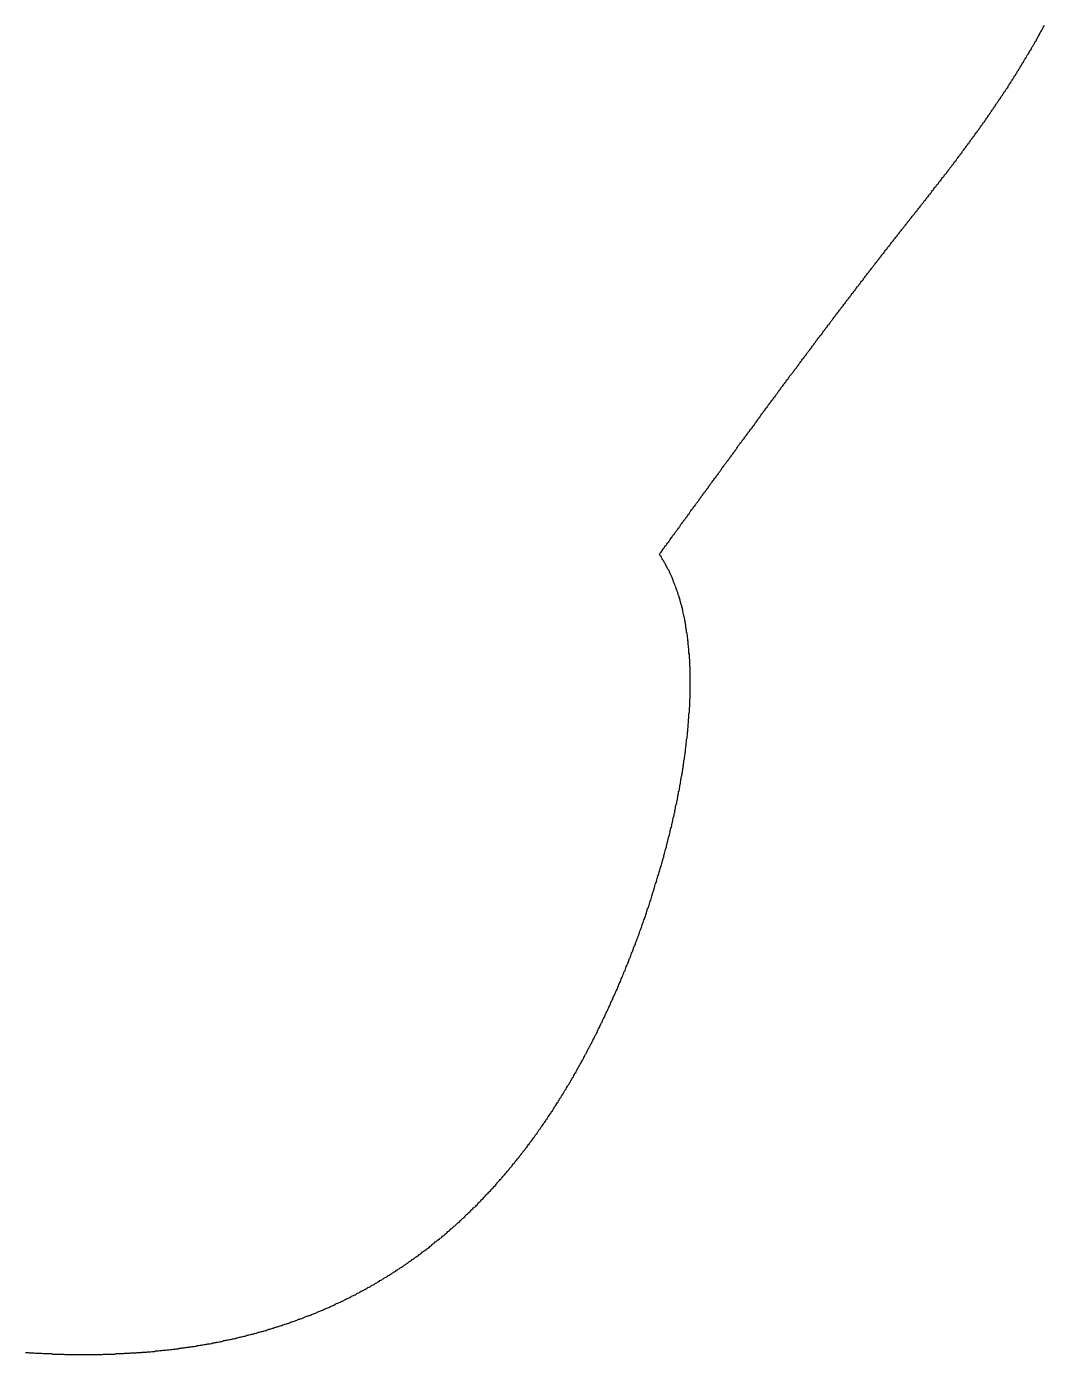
# Model space of a CAD drawing. Header units: millimetres. Extents: x 111 to 2999, y 81 to 1941.
# Drawn here: x 1023.58 to 1050.18, y 1752.01 to 1786.73 of the extents above; entities that cross this region are included whole.
import ezdxf

# ---------------------------------------------------------------- set-up
doc = ezdxf.new("R2010")
doc.units = ezdxf.units.MM
doc.layers.add('DRAW', color=7, linetype='Continuous')

msp = doc.modelspace()

# ---------------------------------------------------------------- linework, layer by layer
at = {"layer": 'DRAW'}
msp.add_polyline3d([(1023.55, 1752.063, 0), (1023.58, 1752.063, 0), (1023.61, 1752.063, 0), (1023.64, 1752.063, 0), (1023.66, 1752.053, 0), (1023.69, 1752.053, 0), (1023.72, 1752.053, 0), (1023.75, 1752.053, 0), (1023.78, 1752.053, 0), (1023.81, 1752.043, 0), (1023.84, 1752.043, 0), (1023.87, 1752.043, 0), (1023.9, 1752.043, 0), (1023.92, 1752.043, 0), (1023.95, 1752.043, 0), (1023.98, 1752.043, 0), (1024.01, 1752.033, 0), (1024.04, 1752.033, 0), (1024.07, 1752.033, 0), (1024.1, 1752.033, 0), (1024.13, 1752.033, 0), (1024.15, 1752.033, 0), (1024.18, 1752.033, 0), (1024.21, 1752.033, 0), (1024.24, 1752.033, 0), (1024.27, 1752.023, 0), (1024.3, 1752.023, 0), (1024.33, 1752.023, 0), (1024.35, 1752.023, 0), (1024.38, 1752.023, 0), (1024.41, 1752.023, 0), (1024.44, 1752.023, 0), (1024.47, 1752.023, 0), (1024.5, 1752.023, 0), (1024.52, 1752.023, 0), (1024.55, 1752.023, 0), (1024.58, 1752.013, 0), (1024.61, 1752.013, 0), (1024.64, 1752.013, 0), (1024.67, 1752.013, 0), (1024.69, 1752.013, 0), (1024.72, 1752.013, 0), (1024.75, 1752.013, 0), (1024.78, 1752.013, 0), (1024.81, 1752.013, 0), (1024.84, 1752.013, 0), (1024.86, 1752.013, 0), (1024.89, 1752.013, 0), (1024.92, 1752.013, 0), (1024.95, 1752.013, 0), (1024.98, 1752.013, 0), (1025, 1752.013, 0), (1025.03, 1752.013, 0), (1025.06, 1752.013, 0), (1025.09, 1752.013, 0), (1025.12, 1752.013, 0), (1025.14, 1752.013, 0), (1025.17, 1752.013, 0), (1025.2, 1752.013, 0), (1025.23, 1752.013, 0), (1025.26, 1752.013, 0), (1025.28, 1752.013, 0), (1025.31, 1752.013, 0), (1025.34, 1752.013, 0), (1025.37, 1752.013, 0), (1025.4, 1752.013, 0), (1025.42, 1752.013, 0), (1025.45, 1752.013, 0), (1025.48, 1752.013, 0), (1025.51, 1752.013, 0), (1025.53, 1752.013, 0), (1025.56, 1752.013, 0), (1025.59, 1752.023, 0), (1025.62, 1752.023, 0), (1025.65, 1752.023, 0), (1025.67, 1752.023, 0), (1025.7, 1752.023, 0), (1025.73, 1752.023, 0), (1025.76, 1752.023, 0), (1025.78, 1752.023, 0), (1025.81, 1752.023, 0), (1025.84, 1752.023, 0), (1025.87, 1752.023, 0), (1025.89, 1752.023, 0), (1025.92, 1752.033, 0), (1025.95, 1752.033, 0), (1025.98, 1752.033, 0), (1026, 1752.033, 0), (1026.03, 1752.033, 0), (1026.06, 1752.033, 0), (1026.09, 1752.033, 0), (1026.11, 1752.033, 0), (1026.14, 1752.043, 0), (1026.17, 1752.043, 0), (1026.2, 1752.043, 0), (1026.22, 1752.043, 0), (1026.25, 1752.043, 0), (1026.28, 1752.043, 0), (1026.3, 1752.053, 0), (1026.33, 1752.053, 0), (1026.36, 1752.053, 0), (1026.39, 1752.053, 0), (1026.41, 1752.053, 0), (1026.44, 1752.053, 0), (1026.47, 1752.063, 0), (1026.49, 1752.063, 0), (1026.52, 1752.063, 0), (1026.55, 1752.063, 0), (1026.58, 1752.063, 0), (1026.6, 1752.073, 0), (1026.63, 1752.073, 0), (1026.66, 1752.073, 0), (1026.68, 1752.073, 0), (1026.71, 1752.073, 0), (1026.74, 1752.083, 0), (1026.77, 1752.083, 0), (1026.79, 1752.083, 0), (1026.82, 1752.083, 0), (1026.85, 1752.093, 0), (1026.87, 1752.093, 0), (1026.9, 1752.093, 0), (1026.93, 1752.093, 0), (1026.95, 1752.103, 0), (1026.98, 1752.103, 0), (1027.01, 1752.103, 0), (1027.03, 1752.103, 0), (1027.06, 1752.113, 0), (1027.09, 1752.113, 0), (1027.11, 1752.113, 0), (1027.14, 1752.123, 0), (1027.17, 1752.123, 0), (1027.19, 1752.123, 0), (1027.22, 1752.123, 0), (1027.25, 1752.133, 0), (1027.27, 1752.133, 0), (1027.3, 1752.133, 0), (1027.33, 1752.143, 0), (1027.35, 1752.143, 0), (1027.38, 1752.143, 0), (1027.41, 1752.153, 0), (1027.43, 1752.153, 0), (1027.46, 1752.153, 0), (1027.49, 1752.163, 0), (1027.51, 1752.163, 0), (1027.54, 1752.163, 0), (1027.57, 1752.173, 0), (1027.59, 1752.173, 0), (1027.62, 1752.173, 0), (1027.64, 1752.183, 0), (1027.67, 1752.183, 0), (1027.7, 1752.183, 0), (1027.72, 1752.193, 0), (1027.75, 1752.193, 0), (1027.78, 1752.203, 0), (1027.8, 1752.203, 0), (1027.83, 1752.203, 0), (1027.85, 1752.213, 0), (1027.88, 1752.213, 0), (1027.91, 1752.223, 0), (1027.93, 1752.223, 0), (1027.96, 1752.223, 0), (1027.99, 1752.233, 0), (1028.01, 1752.233, 0), (1028.04, 1752.243, 0), (1028.06, 1752.243, 0), (1028.09, 1752.243, 0), (1028.12, 1752.253, 0), (1028.14, 1752.253, 0), (1028.17, 1752.263, 0), (1028.19, 1752.263, 0), (1028.22, 1752.273, 0), (1028.25, 1752.273, 0), (1028.27, 1752.283, 0), (1028.3, 1752.283, 0), (1028.32, 1752.293, 0), (1028.35, 1752.293, 0), (1028.37, 1752.293, 0), (1028.4, 1752.303, 0), (1028.43, 1752.303, 0), (1028.45, 1752.313, 0), (1028.48, 1752.313, 0), (1028.5, 1752.323, 0), (1028.53, 1752.323, 0), (1028.55, 1752.333, 0), (1028.58, 1752.333, 0), (1028.61, 1752.343, 0), (1028.63, 1752.343, 0), (1028.66, 1752.353, 0), (1028.68, 1752.353, 0), (1028.71, 1752.363, 0), (1028.73, 1752.373, 0), (1028.76, 1752.373, 0), (1028.79, 1752.383, 0), (1028.81, 1752.383, 0), (1028.84, 1752.393, 0), (1028.86, 1752.393, 0), (1028.89, 1752.403, 0), (1028.91, 1752.403, 0), (1028.94, 1752.413, 0), (1028.96, 1752.423, 0), (1028.99, 1752.423, 0), (1029.01, 1752.433, 0), (1029.04, 1752.433, 0), (1029.07, 1752.443, 0), (1029.09, 1752.443, 0), (1029.12, 1752.453, 0), (1029.14, 1752.463, 0), (1029.17, 1752.463, 0), (1029.19, 1752.473, 0), (1029.22, 1752.483, 0), (1029.24, 1752.483, 0), (1029.27, 1752.493, 0), (1029.29, 1752.493, 0), (1029.32, 1752.503, 0), (1029.34, 1752.513, 0), (1029.37, 1752.513, 0), (1029.39, 1752.523, 0), (1029.42, 1752.533, 0), (1029.44, 1752.533, 0), (1029.47, 1752.543, 0), (1029.49, 1752.553, 0), (1029.52, 1752.553, 0), (1029.54, 1752.563, 0), (1029.57, 1752.573, 0), (1029.59, 1752.573, 0), (1029.62, 1752.583, 0), (1029.64, 1752.593, 0), (1029.67, 1752.593, 0), (1029.69, 1752.603, 0), (1029.72, 1752.613, 0), (1029.74, 1752.613, 0), (1029.77, 1752.623, 0), (1029.79, 1752.633, 0), (1029.82, 1752.643, 0), (1029.84, 1752.643, 0), (1029.87, 1752.653, 0), (1029.89, 1752.663, 0), (1029.91, 1752.673, 0), (1029.94, 1752.673, 0), (1029.96, 1752.683, 0), (1029.99, 1752.693, 0), (1030.01, 1752.703, 0), (1030.04, 1752.703, 0), (1030.06, 1752.713, 0), (1030.09, 1752.723, 0), (1030.11, 1752.733, 0), (1030.14, 1752.733, 0), (1030.16, 1752.743, 0), (1030.18, 1752.753, 0), (1030.21, 1752.763, 0), (1030.23, 1752.773, 0), (1030.26, 1752.773, 0), (1030.28, 1752.783, 0), (1030.31, 1752.793, 0), (1030.33, 1752.803, 0), (1030.36, 1752.813, 0), (1030.38, 1752.813, 0), (1030.4, 1752.823, 0), (1030.43, 1752.833, 0), (1030.45, 1752.843, 0), (1030.48, 1752.853, 0), (1030.5, 1752.863, 0), (1030.52, 1752.863, 0), (1030.55, 1752.873, 0), (1030.57, 1752.883, 0), (1030.6, 1752.893, 0), (1030.62, 1752.903, 0), (1030.65, 1752.913, 0), (1030.67, 1752.923, 0), (1030.69, 1752.933, 0), (1030.72, 1752.933, 0), (1030.74, 1752.943, 0), (1030.77, 1752.953, 0), (1030.79, 1752.963, 0), (1030.81, 1752.973, 0), (1030.84, 1752.983, 0), (1030.86, 1752.993, 0), (1030.89, 1753.003, 0), (1030.91, 1753.013, 0), (1030.93, 1753.023, 0), (1030.96, 1753.033, 0), (1030.98, 1753.033, 0), (1031, 1753.043, 0), (1031.03, 1753.053, 0), (1031.05, 1753.063, 0), (1031.08, 1753.073, 0), (1031.1, 1753.083, 0), (1031.12, 1753.093, 0), (1031.15, 1753.103, 0), (1031.17, 1753.113, 0), (1031.19, 1753.123, 0), (1031.22, 1753.133, 0), (1031.24, 1753.143, 0), (1031.26, 1753.153, 0), (1031.29, 1753.163, 0), (1031.31, 1753.173, 0), (1031.33, 1753.183, 0), (1031.36, 1753.193, 0), (1031.38, 1753.203, 0), (1031.4, 1753.213, 0), (1031.43, 1753.223, 0), (1031.45, 1753.233, 0), (1031.48, 1753.243, 0), (1031.5, 1753.253, 0), (1031.52, 1753.263, 0), (1031.54, 1753.273, 0), (1031.57, 1753.283, 0), (1031.59, 1753.293, 0), (1031.61, 1753.303, 0), (1031.64, 1753.323, 0), (1031.66, 1753.333, 0), (1031.68, 1753.343, 0), (1031.71, 1753.353, 0), (1031.73, 1753.363, 0), (1031.75, 1753.373, 0), (1031.78, 1753.383, 0), (1031.8, 1753.393, 0), (1031.82, 1753.403, 0), (1031.85, 1753.413, 0), (1031.87, 1753.423, 0), (1031.89, 1753.443, 0), (1031.91, 1753.453, 0), (1031.94, 1753.463, 0), (1031.96, 1753.473, 0), (1031.98, 1753.483, 0), (1032.01, 1753.493, 0), (1032.03, 1753.503, 0), (1032.05, 1753.523, 0), (1032.07, 1753.533, 0), (1032.1, 1753.543, 0), (1032.12, 1753.553, 0), (1032.14, 1753.563, 0), (1032.17, 1753.573, 0), (1032.19, 1753.593, 0), (1032.21, 1753.603, 0), (1032.23, 1753.613, 0), (1032.26, 1753.623, 0), (1032.28, 1753.633, 0), (1032.3, 1753.653, 0), (1032.32, 1753.663, 0), (1032.35, 1753.673, 0), (1032.37, 1753.683, 0), (1032.39, 1753.693, 0), (1032.41, 1753.713, 0), (1032.44, 1753.723, 0), (1032.46, 1753.733, 0), (1032.48, 1753.743, 0), (1032.5, 1753.763, 0), (1032.53, 1753.773, 0), (1032.55, 1753.783, 0), (1032.57, 1753.793, 0), (1032.59, 1753.813, 0), (1032.62, 1753.823, 0), (1032.64, 1753.833, 0), (1032.66, 1753.843, 0), (1032.68, 1753.863, 0), (1032.7, 1753.873, 0), (1032.73, 1753.883, 0), (1032.75, 1753.903, 0), (1032.77, 1753.913, 0), (1032.79, 1753.923, 0), (1032.81, 1753.943, 0), (1032.84, 1753.953, 0), (1032.86, 1753.963, 0), (1032.88, 1753.983, 0), (1032.9, 1753.993, 0), (1032.92, 1754.003, 0), (1032.95, 1754.023, 0), (1032.97, 1754.033, 0), (1032.99, 1754.043, 0), (1033.01, 1754.063, 0), (1033.03, 1754.073, 0), (1033.06, 1754.083, 0), (1033.08, 1754.103, 0), (1033.1, 1754.113, 0), (1033.12, 1754.123, 0), (1033.14, 1754.143, 0), (1033.17, 1754.153, 0), (1033.19, 1754.173, 0), (1033.21, 1754.183, 0), (1033.23, 1754.193, 0), (1033.25, 1754.213, 0), (1033.27, 1754.223, 0), (1033.29, 1754.243, 0), (1033.32, 1754.253, 0), (1033.34, 1754.273, 0), (1033.36, 1754.283, 0), (1033.38, 1754.293, 0), (1033.4, 1754.313, 0), (1033.42, 1754.323, 0), (1033.45, 1754.343, 0), (1033.47, 1754.353, 0), (1033.49, 1754.373, 0), (1033.51, 1754.383, 0), (1033.53, 1754.403, 0), (1033.55, 1754.413, 0), (1033.57, 1754.433, 0), (1033.59, 1754.443, 0), (1033.62, 1754.463, 0), (1033.64, 1754.473, 0), (1033.66, 1754.493, 0), (1033.68, 1754.503, 0), (1033.7, 1754.523, 0), (1033.72, 1754.533, 0), (1033.74, 1754.553, 0), (1033.76, 1754.563, 0), (1033.79, 1754.583, 0), (1033.81, 1754.593, 0), (1033.83, 1754.613, 0), (1033.85, 1754.623, 0), (1033.87, 1754.643, 0), (1033.89, 1754.663, 0), (1033.91, 1754.673, 0), (1033.93, 1754.693, 0), (1033.95, 1754.703, 0), (1033.97, 1754.723, 0), (1033.99, 1754.733, 0), (1034.02, 1754.753, 0), (1034.04, 1754.773, 0), (1034.06, 1754.783, 0), (1034.08, 1754.803, 0), (1034.1, 1754.813, 0), (1034.12, 1754.833, 0), (1034.14, 1754.853, 0), (1034.16, 1754.863, 0), (1034.18, 1754.883, 0), (1034.2, 1754.903, 0), (1034.22, 1754.913, 0), (1034.24, 1754.933, 0), (1034.26, 1754.953, 0), (1034.28, 1754.963, 0), (1034.3, 1754.983, 0), (1034.32, 1755.003, 0), (1034.34, 1755.013, 0), (1034.37, 1755.033, 0), (1034.39, 1755.053, 0), (1034.41, 1755.063, 0), (1034.43, 1755.083, 0), (1034.45, 1755.103, 0), (1034.47, 1755.113, 0), (1034.49, 1755.133, 0), (1034.51, 1755.153, 0), (1034.53, 1755.163, 0), (1034.55, 1755.183, 0), (1034.57, 1755.203, 0), (1034.59, 1755.223, 0), (1034.61, 1755.233, 0), (1034.63, 1755.253, 0), (1034.65, 1755.273, 0), (1034.67, 1755.293, 0), (1034.69, 1755.303, 0), (1034.71, 1755.323, 0), (1034.73, 1755.343, 0), (1034.75, 1755.363, 0), (1034.77, 1755.373, 0), (1034.79, 1755.393, 0), (1034.81, 1755.413, 0), (1034.83, 1755.433, 0), (1034.85, 1755.453, 0), (1034.87, 1755.463, 0), (1034.89, 1755.483, 0), (1034.91, 1755.503, 0), (1034.93, 1755.523, 0), (1034.95, 1755.543, 0), (1034.97, 1755.563, 0), (1034.99, 1755.573, 0), (1035.01, 1755.593, 0), (1035.03, 1755.613, 0), (1035.04, 1755.633, 0), (1035.06, 1755.653, 0), (1035.08, 1755.673, 0), (1035.1, 1755.693, 0), (1035.12, 1755.703, 0), (1035.14, 1755.723, 0), (1035.16, 1755.743, 0), (1035.18, 1755.763, 0), (1035.2, 1755.783, 0), (1035.22, 1755.803, 0), (1035.24, 1755.823, 0), (1035.26, 1755.843, 0), (1035.28, 1755.863, 0), (1035.3, 1755.873, 0), (1035.32, 1755.893, 0), (1035.34, 1755.913, 0), (1035.36, 1755.933, 0), (1035.37, 1755.953, 0), (1035.39, 1755.973, 0), (1035.41, 1755.993, 0), (1035.43, 1756.013, 0), (1035.45, 1756.033, 0), (1035.47, 1756.053, 0), (1035.49, 1756.073, 0), (1035.51, 1756.093, 0), (1035.53, 1756.113, 0), (1035.55, 1756.133, 0), (1035.56, 1756.153, 0), (1035.58, 1756.173, 0), (1035.6, 1756.193, 0), (1035.62, 1756.213, 0), (1035.64, 1756.233, 0), (1035.66, 1756.253, 0), (1035.68, 1756.273, 0), (1035.7, 1756.293, 0), (1035.72, 1756.313, 0), (1035.73, 1756.333, 0), (1035.75, 1756.353, 0), (1035.77, 1756.373, 0), (1035.79, 1756.393, 0), (1035.81, 1756.413, 0), (1035.83, 1756.433, 0), (1035.85, 1756.453, 0), (1035.86, 1756.473, 0), (1035.88, 1756.503, 0), (1035.9, 1756.523, 0), (1035.92, 1756.543, 0), (1035.94, 1756.563, 0), (1035.96, 1756.583, 0), (1035.98, 1756.603, 0), (1035.99, 1756.623, 0), (1036.01, 1756.643, 0), (1036.03, 1756.663, 0), (1036.05, 1756.693, 0), (1036.07, 1756.713, 0), (1036.09, 1756.733, 0), (1036.1, 1756.753, 0), (1036.12, 1756.773, 0), (1036.14, 1756.793, 0), (1036.16, 1756.813, 0), (1036.18, 1756.843, 0), (1036.19, 1756.863, 0), (1036.21, 1756.883, 0), (1036.23, 1756.903, 0), (1036.25, 1756.923, 0), (1036.27, 1756.943, 0), (1036.28, 1756.973, 0), (1036.3, 1756.993, 0), (1036.32, 1757.013, 0), (1036.34, 1757.033, 0), (1036.36, 1757.063, 0), (1036.37, 1757.083, 0), (1036.39, 1757.103, 0), (1036.41, 1757.123, 0), (1036.43, 1757.143, 0), (1036.45, 1757.173, 0), (1036.46, 1757.193, 0), (1036.48, 1757.213, 0), (1036.5, 1757.233, 0), (1036.52, 1757.263, 0), (1036.53, 1757.283, 0), (1036.55, 1757.303, 0), (1036.57, 1757.333, 0), (1036.59, 1757.353, 0), (1036.6, 1757.373, 0), (1036.62, 1757.393, 0), (1036.64, 1757.423, 0), (1036.66, 1757.443, 0), (1036.67, 1757.463, 0), (1036.69, 1757.493, 0), (1036.71, 1757.513, 0), (1036.73, 1757.533, 0), (1036.74, 1757.563, 0), (1036.76, 1757.583, 0), (1036.78, 1757.603, 0), (1036.8, 1757.633, 0), (1036.81, 1757.653, 0), (1036.83, 1757.673, 0), (1036.85, 1757.703, 0), (1036.86, 1757.723, 0), (1036.88, 1757.753, 0), (1036.9, 1757.773, 0), (1036.92, 1757.793, 0), (1036.93, 1757.823, 0), (1036.95, 1757.843, 0), (1036.97, 1757.873, 0), (1036.98, 1757.893, 0), (1037, 1757.913, 0), (1037.02, 1757.943, 0), (1037.03, 1757.963, 0), (1037.05, 1757.993, 0), (1037.07, 1758.013, 0), (1037.09, 1758.043, 0), (1037.1, 1758.063, 0), (1037.12, 1758.083, 0), (1037.14, 1758.113, 0), (1037.15, 1758.133, 0), (1037.17, 1758.163, 0), (1037.19, 1758.183, 0), (1037.2, 1758.213, 0), (1037.22, 1758.233, 0), (1037.24, 1758.263, 0), (1037.25, 1758.283, 0), (1037.27, 1758.313, 0), (1037.29, 1758.333, 0), (1037.3, 1758.363, 0), (1037.32, 1758.383, 0), (1037.34, 1758.413, 0), (1037.35, 1758.433, 0), (1037.37, 1758.463, 0), (1037.38, 1758.483, 0), (1037.4, 1758.513, 0), (1037.42, 1758.543, 0), (1037.43, 1758.563, 0), (1037.45, 1758.593, 0), (1037.47, 1758.613, 0), (1037.48, 1758.643, 0), (1037.5, 1758.663, 0), (1037.51, 1758.693, 0), (1037.53, 1758.723, 0), (1037.55, 1758.743, 0), (1037.56, 1758.773, 0), (1037.58, 1758.793, 0), (1037.6, 1758.823, 0), (1037.61, 1758.853, 0), (1037.63, 1758.873, 0), (1037.64, 1758.903, 0), (1037.66, 1758.933, 0), (1037.68, 1758.953, 0), (1037.69, 1758.983, 0), (1037.71, 1759.013, 0), (1037.72, 1759.033, 0), (1037.74, 1759.063, 0), (1037.76, 1759.083, 0), (1037.77, 1759.113, 0), (1037.79, 1759.143, 0), (1037.8, 1759.173, 0), (1037.82, 1759.193, 0), (1037.83, 1759.223, 0), (1037.85, 1759.253, 0), (1037.87, 1759.273, 0), (1037.88, 1759.303, 0), (1037.9, 1759.333, 0), (1037.91, 1759.363, 0), (1037.93, 1759.383, 0), (1037.94, 1759.413, 0), (1037.96, 1759.443, 0), (1037.97, 1759.463, 0), (1037.99, 1759.493, 0), (1038, 1759.523, 0), (1038.02, 1759.553, 0), (1038.04, 1759.583, 0), (1038.05, 1759.603, 0), (1038.07, 1759.633, 0), (1038.08, 1759.663, 0), (1038.1, 1759.693, 0), (1038.11, 1759.713, 0), (1038.13, 1759.743, 0), (1038.14, 1759.773, 0), (1038.16, 1759.803, 0), (1038.17, 1759.833, 0), (1038.19, 1759.863, 0), (1038.2, 1759.883, 0), (1038.22, 1759.913, 0), (1038.23, 1759.943, 0), (1038.25, 1759.973, 0), (1038.26, 1760.003, 0), (1038.28, 1760.033, 0), (1038.29, 1760.063, 0), (1038.31, 1760.083, 0), (1038.32, 1760.113, 0), (1038.34, 1760.143, 0), (1038.35, 1760.173, 0), (1038.37, 1760.203, 0), (1038.38, 1760.233, 0), (1038.4, 1760.263, 0), (1038.41, 1760.293, 0), (1038.43, 1760.323, 0), (1038.44, 1760.353, 0), (1038.46, 1760.373, 0), (1038.47, 1760.403, 0), (1038.49, 1760.433, 0), (1038.5, 1760.463, 0), (1038.51, 1760.493, 0), (1038.53, 1760.523, 0), (1038.54, 1760.553, 0), (1038.56, 1760.583, 0), (1038.57, 1760.613, 0), (1038.59, 1760.643, 0), (1038.6, 1760.673, 0), (1038.62, 1760.703, 0), (1038.63, 1760.733, 0), (1038.64, 1760.763, 0), (1038.66, 1760.793, 0), (1038.67, 1760.823, 0), (1038.69, 1760.853, 0), (1038.7, 1760.883, 0), (1038.72, 1760.913, 0), (1038.73, 1760.943, 0), (1038.74, 1760.973, 0), (1038.76, 1761.003, 0), (1038.77, 1761.033, 0), (1038.79, 1761.063, 0), (1038.8, 1761.093, 0), (1038.81, 1761.123, 0), (1038.83, 1761.153, 0), (1038.84, 1761.183, 0), (1038.85, 1761.213, 0), (1038.87, 1761.243, 0), (1038.88, 1761.273, 0), (1038.9, 1761.303, 0), (1038.91, 1761.343, 0), (1038.92, 1761.373, 0), (1038.94, 1761.403, 0), (1038.95, 1761.433, 0), (1038.96, 1761.463, 0), (1038.98, 1761.493, 0), (1038.99, 1761.523, 0), (1039.01, 1761.553, 0), (1039.02, 1761.583, 0), (1039.03, 1761.613, 0), (1039.05, 1761.643, 0), (1039.06, 1761.683, 0), (1039.07, 1761.713, 0), (1039.09, 1761.743, 0), (1039.1, 1761.773, 0), (1039.11, 1761.803, 0), (1039.12, 1761.833, 0), (1039.14, 1761.863, 0), (1039.15, 1761.893, 0), (1039.16, 1761.933, 0), (1039.18, 1761.963, 0), (1039.19, 1761.993, 0), (1039.2, 1762.023, 0), (1039.22, 1762.053, 0), (1039.23, 1762.083, 0), (1039.24, 1762.123, 0), (1039.25, 1762.153, 0), (1039.27, 1762.183, 0), (1039.28, 1762.213, 0), (1039.29, 1762.243, 0), (1039.31, 1762.273, 0), (1039.32, 1762.313, 0), (1039.33, 1762.343, 0), (1039.34, 1762.373, 0), (1039.36, 1762.403, 0), (1039.37, 1762.433, 0), (1039.38, 1762.473, 0), (1039.39, 1762.503, 0), (1039.41, 1762.533, 0), (1039.42, 1762.563, 0), (1039.43, 1762.593, 0), (1039.44, 1762.633, 0), (1039.45, 1762.663, 0), (1039.47, 1762.693, 0), (1039.48, 1762.723, 0), (1039.49, 1762.753, 0), (1039.5, 1762.793, 0), (1039.52, 1762.823, 0), (1039.53, 1762.853, 0), (1039.54, 1762.883, 0), (1039.55, 1762.913, 0), (1039.56, 1762.953, 0), (1039.58, 1762.983, 0), (1039.59, 1763.013, 0), (1039.6, 1763.043, 0), (1039.61, 1763.083, 0), (1039.62, 1763.113, 0), (1039.63, 1763.143, 0), (1039.65, 1763.173, 0), (1039.66, 1763.213, 0), (1039.67, 1763.243, 0), (1039.68, 1763.273, 0), (1039.69, 1763.303, 0), (1039.7, 1763.343, 0), (1039.71, 1763.373, 0), (1039.73, 1763.403, 0), (1039.74, 1763.433, 0), (1039.75, 1763.473, 0), (1039.76, 1763.503, 0), (1039.77, 1763.533, 0), (1039.78, 1763.563, 0), (1039.79, 1763.603, 0), (1039.8, 1763.633, 0), (1039.81, 1763.663, 0), (1039.83, 1763.703, 0), (1039.84, 1763.733, 0), (1039.85, 1763.763, 0), (1039.86, 1763.793, 0), (1039.87, 1763.833, 0), (1039.88, 1763.863, 0), (1039.89, 1763.893, 0), (1039.9, 1763.923, 0), (1039.91, 1763.963, 0), (1039.92, 1763.993, 0), (1039.93, 1764.023, 0), (1039.94, 1764.063, 0), (1039.95, 1764.093, 0), (1039.96, 1764.123, 0), (1039.97, 1764.153, 0), (1039.98, 1764.193, 0), (1039.99, 1764.223, 0), (1040, 1764.253, 0), (1040.01, 1764.293, 0), (1040.02, 1764.323, 0), (1040.03, 1764.353, 0), (1040.04, 1764.383, 0), (1040.05, 1764.423, 0), (1040.06, 1764.453, 0), (1040.07, 1764.483, 0), (1040.08, 1764.523, 0), (1040.09, 1764.553, 0), (1040.1, 1764.583, 0), (1040.11, 1764.623, 0), (1040.12, 1764.653, 0), (1040.13, 1764.683, 0), (1040.14, 1764.713, 0), (1040.15, 1764.753, 0), (1040.16, 1764.783, 0), (1040.17, 1764.813, 0), (1040.18, 1764.853, 0), (1040.19, 1764.883, 0), (1040.2, 1764.913, 0), (1040.21, 1764.953, 0), (1040.22, 1764.983, 0), (1040.23, 1765.013, 0), (1040.23, 1765.043, 0), (1040.24, 1765.083, 0), (1040.25, 1765.113, 0), (1040.26, 1765.143, 0), (1040.27, 1765.183, 0), (1040.28, 1765.213, 0), (1040.29, 1765.243, 0), (1040.3, 1765.273, 0), (1040.3, 1765.313, 0), (1040.31, 1765.343, 0), (1040.32, 1765.373, 0), (1040.33, 1765.413, 0), (1040.34, 1765.443, 0), (1040.35, 1765.473, 0), (1040.35, 1765.513, 0), (1040.36, 1765.543, 0), (1040.37, 1765.573, 0), (1040.38, 1765.603, 0), (1040.39, 1765.643, 0), (1040.4, 1765.673, 0), (1040.4, 1765.703, 0), (1040.41, 1765.743, 0), (1040.42, 1765.773, 0), (1040.43, 1765.803, 0), (1040.44, 1765.833, 0), (1040.44, 1765.873, 0), (1040.45, 1765.903, 0), (1040.46, 1765.933, 0), (1040.47, 1765.973, 0), (1040.47, 1766.003, 0), (1040.48, 1766.033, 0), (1040.49, 1766.063, 0), (1040.5, 1766.103, 0), (1040.5, 1766.133, 0), (1040.51, 1766.163, 0), (1040.52, 1766.193, 0), (1040.52, 1766.233, 0), (1040.53, 1766.263, 0), (1040.54, 1766.293, 0), (1040.54, 1766.333, 0), (1040.55, 1766.363, 0), (1040.56, 1766.393, 0), (1040.57, 1766.423, 0), (1040.57, 1766.463, 0), (1040.58, 1766.493, 0), (1040.59, 1766.523, 0), (1040.59, 1766.553, 0), (1040.6, 1766.593, 0), (1040.6, 1766.623, 0), (1040.61, 1766.653, 0), (1040.62, 1766.683, 0), (1040.62, 1766.723, 0), (1040.63, 1766.753, 0), (1040.64, 1766.783, 0), (1040.64, 1766.813, 0), (1040.65, 1766.853, 0), (1040.65, 1766.883, 0), (1040.66, 1766.913, 0), (1040.67, 1766.943, 0), (1040.67, 1766.973, 0), (1040.68, 1767.013, 0), (1040.68, 1767.043, 0), (1040.69, 1767.073, 0), (1040.69, 1767.103, 0), (1040.7, 1767.143, 0), (1040.7, 1767.173, 0), (1040.71, 1767.203, 0), (1040.72, 1767.233, 0), (1040.72, 1767.263, 0), (1040.73, 1767.303, 0), (1040.73, 1767.333, 0), (1040.74, 1767.363, 0), (1040.74, 1767.393, 0), (1040.75, 1767.423, 0), (1040.75, 1767.463, 0), (1040.76, 1767.493, 0), (1040.76, 1767.523, 0), (1040.76, 1767.553, 0), (1040.77, 1767.583, 0), (1040.77, 1767.623, 0), (1040.78, 1767.653, 0), (1040.78, 1767.683, 0), (1040.79, 1767.713, 0), (1040.79, 1767.743, 0), (1040.8, 1767.773, 0), (1040.8, 1767.813, 0), (1040.8, 1767.843, 0), (1040.81, 1767.873, 0), (1040.81, 1767.903, 0), (1040.82, 1767.933, 0), (1040.82, 1767.963, 0), (1040.82, 1767.993, 0), (1040.83, 1768.033, 0), (1040.83, 1768.063, 0), (1040.83, 1768.093, 0), (1040.84, 1768.123, 0), (1040.84, 1768.153, 0), (1040.84, 1768.183, 0), (1040.85, 1768.213, 0), (1040.85, 1768.243, 0), (1040.85, 1768.283, 0), (1040.86, 1768.313, 0), (1040.86, 1768.343, 0), (1040.86, 1768.373, 0), (1040.87, 1768.403, 0), (1040.87, 1768.433, 0), (1040.87, 1768.463, 0), (1040.87, 1768.493, 0), (1040.88, 1768.523, 0), (1040.88, 1768.553, 0), (1040.88, 1768.583, 0), (1040.88, 1768.623, 0), (1040.89, 1768.653, 0), (1040.89, 1768.683, 0), (1040.89, 1768.713, 0), (1040.89, 1768.743, 0), (1040.89, 1768.773, 0), (1040.9, 1768.803, 0), (1040.9, 1768.833, 0), (1040.9, 1768.863, 0), (1040.9, 1768.893, 0), (1040.9, 1768.923, 0), (1040.91, 1768.953, 0), (1040.91, 1768.983, 0), (1040.91, 1769.013, 0), (1040.91, 1769.043, 0), (1040.91, 1769.073, 0), (1040.91, 1769.103, 0), (1040.91, 1769.133, 0), (1040.92, 1769.163, 0), (1040.92, 1769.193, 0), (1040.92, 1769.223, 0), (1040.92, 1769.253, 0), (1040.92, 1769.283, 0), (1040.92, 1769.313, 0), (1040.92, 1769.343, 0), (1040.92, 1769.373, 0), (1040.92, 1769.403, 0), (1040.92, 1769.433, 0), (1040.92, 1769.463, 0), (1040.92, 1769.493, 0), (1040.92, 1769.523, 0), (1040.92, 1769.553, 0), (1040.92, 1769.583, 0), (1040.92, 1769.603, 0), (1040.92, 1769.633, 0), (1040.92, 1769.663, 0), (1040.92, 1769.693, 0), (1040.92, 1769.723, 0), (1040.92, 1769.753, 0), (1040.92, 1769.783, 0), (1040.92, 1769.813, 0), (1040.92, 1769.843, 0), (1040.92, 1769.873, 0), (1040.92, 1769.893, 0), (1040.92, 1769.923, 0), (1040.92, 1769.953, 0), (1040.92, 1769.983, 0), (1040.91, 1770.013, 0), (1040.91, 1770.043, 0), (1040.91, 1770.073, 0), (1040.91, 1770.093, 0), (1040.91, 1770.123, 0), (1040.91, 1770.153, 0), (1040.91, 1770.183, 0), (1040.9, 1770.213, 0), (1040.9, 1770.243, 0), (1040.9, 1770.263, 0), (1040.9, 1770.293, 0), (1040.9, 1770.323, 0), (1040.89, 1770.353, 0), (1040.89, 1770.373, 0), (1040.89, 1770.403, 0), (1040.89, 1770.433, 0), (1040.89, 1770.463, 0), (1040.88, 1770.493, 0), (1040.88, 1770.513, 0), (1040.88, 1770.543, 0), (1040.87, 1770.573, 0), (1040.87, 1770.603, 0), (1040.87, 1770.623, 0), (1040.87, 1770.653, 0), (1040.86, 1770.683, 0), (1040.86, 1770.703, 0), (1040.86, 1770.733, 0), (1040.85, 1770.763, 0), (1040.85, 1770.783, 0), (1040.85, 1770.813, 0), (1040.84, 1770.843, 0), (1040.84, 1770.873, 0), (1040.83, 1770.893, 0), (1040.83, 1770.923, 0), (1040.83, 1770.953, 0), (1040.82, 1770.973, 0), (1040.82, 1771.003, 0), (1040.81, 1771.023, 0), (1040.81, 1771.053, 0), (1040.81, 1771.083, 0), (1040.8, 1771.103, 0), (1040.8, 1771.133, 0), (1040.79, 1771.163, 0), (1040.79, 1771.183, 0), (1040.78, 1771.213, 0), (1040.78, 1771.233, 0), (1040.77, 1771.263, 0), (1040.77, 1771.283, 0), (1040.76, 1771.313, 0), (1040.76, 1771.343, 0), (1040.75, 1771.363, 0), (1040.74, 1771.393, 0), (1040.74, 1771.413, 0), (1040.73, 1771.443, 0), (1040.73, 1771.463, 0), (1040.72, 1771.493, 0), (1040.72, 1771.513, 0), (1040.71, 1771.543, 0), (1040.7, 1771.563, 0), (1040.7, 1771.593, 0), (1040.69, 1771.613, 0), (1040.68, 1771.643, 0), (1040.68, 1771.663, 0), (1040.67, 1771.693, 0), (1040.66, 1771.713, 0), (1040.66, 1771.733, 0), (1040.65, 1771.763, 0), (1040.64, 1771.783, 0), (1040.63, 1771.813, 0), (1040.63, 1771.833, 0), (1040.62, 1771.863, 0), (1040.61, 1771.883, 0), (1040.6, 1771.903, 0), (1040.6, 1771.933, 0), (1040.59, 1771.953, 0), (1040.58, 1771.973, 0), (1040.57, 1772.003, 0), (1040.56, 1772.023, 0), (1040.56, 1772.053, 0), (1040.55, 1772.073, 0), (1040.54, 1772.093, 0), (1040.53, 1772.113, 0), (1040.52, 1772.143, 0), (1040.51, 1772.163, 0), (1040.5, 1772.183, 0), (1040.49, 1772.213, 0), (1040.49, 1772.233, 0), (1040.48, 1772.253, 0), (1040.47, 1772.273, 0), (1040.46, 1772.303, 0), (1040.45, 1772.323, 0), (1040.44, 1772.343, 0), (1040.43, 1772.363, 0), (1040.42, 1772.393, 0), (1040.41, 1772.413, 0), (1040.4, 1772.433, 0), (1040.39, 1772.453, 0), (1040.38, 1772.473, 0), (1040.37, 1772.503, 0), (1040.36, 1772.523, 0), (1040.34, 1772.543, 0), (1040.33, 1772.563, 0), (1040.32, 1772.583, 0), (1040.31, 1772.603, 0), (1040.3, 1772.623, 0), (1040.29, 1772.653, 0), (1040.28, 1772.673, 0), (1040.27, 1772.693, 0), (1040.25, 1772.713, 0), (1040.24, 1772.733, 0), (1040.23, 1772.753, 0), (1040.22, 1772.773, 0), (1040.21, 1772.793, 0), (1040.19, 1772.813, 0), (1040.18, 1772.833, 0), (1040.17, 1772.853, 0), (1040.16, 1772.873, 0), (1040.14, 1772.893, 0), (1040.13, 1772.913, 0), (1040.12, 1772.933, 0), (1040.13, 1772.953, 0), (1040.15, 1772.973, 0), (1040.16, 1772.993, 0), (1040.18, 1773.013, 0), (1040.19, 1773.033, 0), (1040.21, 1773.063, 0), (1040.22, 1773.083, 0), (1040.24, 1773.103, 0), (1040.25, 1773.123, 0), (1040.27, 1773.143, 0), (1040.28, 1773.163, 0), (1040.3, 1773.183, 0), (1040.31, 1773.203, 0), (1040.33, 1773.223, 0), (1040.34, 1773.243, 0), (1040.36, 1773.263, 0), (1040.37, 1773.283, 0), (1040.39, 1773.303, 0), (1040.4, 1773.323, 0), (1040.42, 1773.343, 0), (1040.43, 1773.373, 0), (1040.45, 1773.393, 0), (1040.46, 1773.413, 0), (1040.48, 1773.433, 0), (1040.49, 1773.453, 0), (1040.51, 1773.473, 0), (1040.52, 1773.493, 0), (1040.54, 1773.513, 0), (1040.55, 1773.533, 0), (1040.57, 1773.553, 0), (1040.58, 1773.573, 0), (1040.6, 1773.593, 0), (1040.61, 1773.613, 0), (1040.63, 1773.633, 0), (1040.64, 1773.653, 0), (1040.66, 1773.673, 0), (1040.67, 1773.703, 0), (1040.69, 1773.723, 0), (1040.7, 1773.743, 0), (1040.72, 1773.763, 0), (1040.73, 1773.783, 0), (1040.75, 1773.803, 0), (1040.76, 1773.823, 0), (1040.78, 1773.843, 0), (1040.79, 1773.863, 0), (1040.81, 1773.883, 0), (1040.82, 1773.903, 0), (1040.84, 1773.923, 0), (1040.85, 1773.943, 0), (1040.87, 1773.963, 0), (1040.88, 1773.983, 0), (1040.9, 1774.003, 0), (1040.91, 1774.033, 0), (1040.93, 1774.053, 0), (1040.94, 1774.073, 0), (1040.96, 1774.093, 0), (1040.97, 1774.113, 0), (1040.99, 1774.133, 0), (1041, 1774.153, 0), (1041.02, 1774.173, 0), (1041.03, 1774.193, 0), (1041.05, 1774.213, 0), (1041.06, 1774.233, 0), (1041.08, 1774.253, 0), (1041.09, 1774.273, 0), (1041.11, 1774.293, 0), (1041.12, 1774.313, 0), (1041.14, 1774.333, 0), (1041.15, 1774.353, 0), (1041.17, 1774.383, 0), (1041.18, 1774.403, 0), (1041.2, 1774.423, 0), (1041.21, 1774.443, 0), (1041.23, 1774.463, 0), (1041.24, 1774.483, 0), (1041.26, 1774.503, 0), (1041.27, 1774.523, 0), (1041.29, 1774.543, 0), (1041.3, 1774.563, 0), (1041.32, 1774.583, 0), (1041.33, 1774.603, 0), (1041.35, 1774.623, 0), (1041.36, 1774.643, 0), (1041.38, 1774.663, 0), (1041.39, 1774.683, 0), (1041.41, 1774.703, 0), (1041.42, 1774.723, 0), (1041.44, 1774.753, 0), (1041.45, 1774.773, 0), (1041.47, 1774.793, 0), (1041.48, 1774.813, 0), (1041.5, 1774.833, 0), (1041.51, 1774.853, 0), (1041.53, 1774.873, 0), (1041.54, 1774.893, 0), (1041.56, 1774.913, 0), (1041.57, 1774.933, 0), (1041.59, 1774.953, 0), (1041.6, 1774.973, 0), (1041.62, 1774.993, 0), (1041.63, 1775.013, 0), (1041.65, 1775.033, 0), (1041.66, 1775.053, 0), (1041.68, 1775.073, 0), (1041.69, 1775.093, 0), (1041.71, 1775.113, 0), (1041.72, 1775.133, 0), (1041.74, 1775.153, 0), (1041.75, 1775.183, 0), (1041.77, 1775.203, 0), (1041.78, 1775.223, 0), (1041.8, 1775.243, 0), (1041.81, 1775.263, 0), (1041.83, 1775.283, 0), (1041.84, 1775.303, 0), (1041.86, 1775.323, 0), (1041.87, 1775.343, 0), (1041.89, 1775.363, 0), (1041.9, 1775.383, 0), (1041.92, 1775.403, 0), (1041.93, 1775.423, 0), (1041.95, 1775.443, 0), (1041.96, 1775.463, 0), (1041.98, 1775.483, 0), (1041.99, 1775.503, 0), (1042.01, 1775.523, 0), (1042.02, 1775.543, 0), (1042.04, 1775.563, 0), (1042.05, 1775.583, 0), (1042.07, 1775.603, 0), (1042.08, 1775.623, 0), (1042.1, 1775.643, 0), (1042.11, 1775.663, 0), (1042.13, 1775.693, 0), (1042.14, 1775.713, 0), (1042.16, 1775.733, 0), (1042.17, 1775.753, 0), (1042.18, 1775.773, 0), (1042.2, 1775.793, 0), (1042.21, 1775.813, 0), (1042.23, 1775.833, 0), (1042.24, 1775.853, 0), (1042.26, 1775.873, 0), (1042.27, 1775.893, 0), (1042.29, 1775.913, 0), (1042.3, 1775.933, 0), (1042.32, 1775.953, 0), (1042.33, 1775.973, 0), (1042.35, 1775.993, 0), (1042.36, 1776.013, 0), (1042.38, 1776.033, 0), (1042.39, 1776.053, 0), (1042.41, 1776.073, 0), (1042.42, 1776.093, 0), (1042.44, 1776.113, 0), (1042.45, 1776.133, 0), (1042.47, 1776.153, 0), (1042.48, 1776.173, 0), (1042.5, 1776.193, 0), (1042.51, 1776.213, 0), (1042.53, 1776.233, 0), (1042.54, 1776.253, 0), (1042.56, 1776.273, 0), (1042.57, 1776.293, 0), (1042.59, 1776.313, 0), (1042.6, 1776.333, 0), (1042.62, 1776.353, 0), (1042.63, 1776.373, 0), (1042.65, 1776.393, 0), (1042.66, 1776.413, 0), (1042.68, 1776.443, 0), (1042.69, 1776.463, 0), (1042.71, 1776.483, 0), (1042.72, 1776.503, 0), (1042.74, 1776.523, 0), (1042.75, 1776.543, 0), (1042.77, 1776.563, 0), (1042.78, 1776.583, 0), (1042.79, 1776.603, 0), (1042.81, 1776.623, 0), (1042.82, 1776.643, 0), (1042.84, 1776.663, 0), (1042.85, 1776.683, 0), (1042.87, 1776.703, 0), (1042.88, 1776.723, 0), (1042.9, 1776.743, 0), (1042.91, 1776.763, 0), (1042.93, 1776.783, 0), (1042.94, 1776.803, 0), (1042.96, 1776.823, 0), (1042.97, 1776.843, 0), (1042.99, 1776.863, 0), (1043, 1776.883, 0), (1043.02, 1776.903, 0), (1043.03, 1776.923, 0), (1043.05, 1776.943, 0), (1043.06, 1776.963, 0), (1043.08, 1776.983, 0), (1043.09, 1777.003, 0), (1043.11, 1777.023, 0), (1043.12, 1777.043, 0), (1043.14, 1777.063, 0), (1043.15, 1777.083, 0), (1043.17, 1777.103, 0), (1043.18, 1777.123, 0), (1043.2, 1777.143, 0), (1043.21, 1777.163, 0), (1043.22, 1777.183, 0), (1043.24, 1777.203, 0), (1043.25, 1777.223, 0), (1043.27, 1777.243, 0), (1043.28, 1777.263, 0), (1043.3, 1777.283, 0), (1043.31, 1777.303, 0), (1043.33, 1777.323, 0), (1043.34, 1777.343, 0), (1043.36, 1777.363, 0), (1043.37, 1777.383, 0), (1043.39, 1777.403, 0), (1043.4, 1777.423, 0), (1043.42, 1777.443, 0), (1043.43, 1777.463, 0), (1043.45, 1777.483, 0), (1043.46, 1777.503, 0), (1043.48, 1777.523, 0), (1043.49, 1777.543, 0), (1043.51, 1777.563, 0), (1043.52, 1777.583, 0), (1043.53, 1777.603, 0), (1043.55, 1777.623, 0), (1043.56, 1777.633, 0), (1043.58, 1777.653, 0), (1043.59, 1777.673, 0), (1043.61, 1777.693, 0), (1043.62, 1777.713, 0), (1043.64, 1777.733, 0), (1043.65, 1777.753, 0), (1043.67, 1777.773, 0), (1043.68, 1777.793, 0), (1043.7, 1777.813, 0), (1043.71, 1777.833, 0), (1043.73, 1777.853, 0), (1043.74, 1777.873, 0), (1043.76, 1777.893, 0), (1043.77, 1777.913, 0), (1043.78, 1777.933, 0), (1043.8, 1777.953, 0), (1043.81, 1777.973, 0), (1043.83, 1777.993, 0), (1043.84, 1778.013, 0), (1043.86, 1778.033, 0), (1043.87, 1778.053, 0), (1043.89, 1778.073, 0), (1043.9, 1778.093, 0), (1043.92, 1778.113, 0), (1043.93, 1778.133, 0), (1043.95, 1778.153, 0), (1043.96, 1778.173, 0), (1043.98, 1778.193, 0), (1043.99, 1778.213, 0), (1044.01, 1778.233, 0), (1044.02, 1778.253, 0), (1044.03, 1778.263, 0), (1044.05, 1778.283, 0), (1044.06, 1778.303, 0), (1044.08, 1778.323, 0), (1044.09, 1778.343, 0), (1044.11, 1778.363, 0), (1044.12, 1778.383, 0), (1044.14, 1778.403, 0), (1044.15, 1778.423, 0), (1044.17, 1778.443, 0), (1044.18, 1778.463, 0), (1044.2, 1778.483, 0), (1044.21, 1778.503, 0), (1044.22, 1778.523, 0), (1044.24, 1778.543, 0), (1044.25, 1778.563, 0), (1044.27, 1778.583, 0), (1044.28, 1778.603, 0), (1044.3, 1778.623, 0), (1044.31, 1778.643, 0), (1044.33, 1778.653, 0), (1044.34, 1778.673, 0), (1044.36, 1778.693, 0), (1044.37, 1778.713, 0), (1044.39, 1778.733, 0), (1044.4, 1778.753, 0), (1044.41, 1778.773, 0), (1044.43, 1778.793, 0), (1044.44, 1778.813, 0), (1044.46, 1778.833, 0), (1044.47, 1778.853, 0), (1044.49, 1778.873, 0), (1044.5, 1778.893, 0), (1044.52, 1778.913, 0), (1044.53, 1778.933, 0), (1044.55, 1778.943, 0), (1044.56, 1778.963, 0), (1044.57, 1778.983, 0), (1044.59, 1779.003, 0), (1044.6, 1779.023, 0), (1044.62, 1779.043, 0), (1044.63, 1779.063, 0), (1044.65, 1779.083, 0), (1044.66, 1779.103, 0), (1044.68, 1779.123, 0), (1044.69, 1779.143, 0), (1044.71, 1779.163, 0), (1044.72, 1779.183, 0), (1044.73, 1779.193, 0), (1044.75, 1779.213, 0), (1044.76, 1779.233, 0), (1044.78, 1779.253, 0), (1044.79, 1779.273, 0), (1044.81, 1779.293, 0), (1044.82, 1779.313, 0), (1044.84, 1779.333, 0), (1044.85, 1779.353, 0), (1044.87, 1779.373, 0), (1044.88, 1779.393, 0), (1044.89, 1779.403, 0), (1044.91, 1779.423, 0), (1044.92, 1779.443, 0), (1044.94, 1779.463, 0), (1044.95, 1779.483, 0), (1044.97, 1779.503, 0), (1044.98, 1779.523, 0), (1045, 1779.543, 0), (1045.01, 1779.563, 0), (1045.02, 1779.583, 0), (1045.04, 1779.593, 0), (1045.05, 1779.613, 0), (1045.07, 1779.633, 0), (1045.08, 1779.653, 0), (1045.1, 1779.673, 0), (1045.11, 1779.693, 0), (1045.13, 1779.713, 0), (1045.14, 1779.733, 0), (1045.15, 1779.753, 0), (1045.17, 1779.763, 0), (1045.18, 1779.783, 0), (1045.2, 1779.803, 0), (1045.21, 1779.823, 0), (1045.23, 1779.843, 0), (1045.24, 1779.863, 0), (1045.26, 1779.883, 0), (1045.27, 1779.903, 0), (1045.28, 1779.923, 0), (1045.3, 1779.933, 0), (1045.31, 1779.953, 0), (1045.33, 1779.973, 0), (1045.34, 1779.993, 0), (1045.36, 1780.013, 0), (1045.37, 1780.033, 0), (1045.38, 1780.053, 0), (1045.4, 1780.073, 0), (1045.41, 1780.083, 0), (1045.43, 1780.103, 0), (1045.44, 1780.123, 0), (1045.46, 1780.143, 0), (1045.47, 1780.163, 0), (1045.49, 1780.183, 0), (1045.5, 1780.203, 0), (1045.51, 1780.213, 0), (1045.53, 1780.233, 0), (1045.54, 1780.253, 0), (1045.56, 1780.273, 0), (1045.57, 1780.293, 0), (1045.59, 1780.313, 0), (1045.6, 1780.333, 0), (1045.61, 1780.343, 0), (1045.63, 1780.363, 0), (1045.64, 1780.383, 0), (1045.66, 1780.403, 0), (1045.67, 1780.423, 0), (1045.69, 1780.443, 0), (1045.7, 1780.463, 0), (1045.71, 1780.473, 0), (1045.73, 1780.493, 0), (1045.74, 1780.513, 0), (1045.76, 1780.533, 0), (1045.77, 1780.553, 0), (1045.79, 1780.573, 0), (1045.8, 1780.583, 0), (1045.81, 1780.603, 0), (1045.83, 1780.623, 0), (1045.84, 1780.643, 0), (1045.86, 1780.663, 0), (1045.87, 1780.683, 0), (1045.89, 1780.693, 0), (1045.9, 1780.713, 0), (1045.91, 1780.733, 0), (1045.93, 1780.753, 0), (1045.94, 1780.773, 0), (1045.96, 1780.793, 0), (1045.97, 1780.803, 0), (1045.99, 1780.823, 0), (1046, 1780.843, 0), (1046.01, 1780.863, 0), (1046.03, 1780.883, 0), (1046.04, 1780.903, 0), (1046.06, 1780.913, 0), (1046.07, 1780.933, 0), (1046.08, 1780.953, 0), (1046.1, 1780.973, 0), (1046.11, 1780.993, 0), (1046.13, 1781.003, 0), (1046.14, 1781.023, 0), (1046.16, 1781.043, 0), (1046.17, 1781.063, 0), (1046.18, 1781.083, 0), (1046.2, 1781.103, 0), (1046.21, 1781.113, 0), (1046.23, 1781.133, 0), (1046.24, 1781.153, 0), (1046.25, 1781.173, 0), (1046.27, 1781.193, 0), (1046.28, 1781.203, 0), (1046.3, 1781.223, 0), (1046.31, 1781.243, 0), (1046.33, 1781.263, 0), (1046.34, 1781.283, 0), (1046.35, 1781.293, 0), (1046.37, 1781.313, 0), (1046.38, 1781.333, 0), (1046.4, 1781.353, 0), (1046.41, 1781.373, 0), (1046.42, 1781.383, 0), (1046.44, 1781.403, 0), (1046.45, 1781.423, 0), (1046.47, 1781.443, 0), (1046.48, 1781.453, 0), (1046.49, 1781.473, 0), (1046.51, 1781.493, 0), (1046.52, 1781.513, 0), (1046.54, 1781.533, 0), (1046.55, 1781.543, 0), (1046.57, 1781.563, 0), (1046.58, 1781.583, 0), (1046.59, 1781.603, 0), (1046.61, 1781.623, 0), (1046.62, 1781.633, 0), (1046.64, 1781.653, 0), (1046.65, 1781.673, 0), (1046.66, 1781.693, 0), (1046.68, 1781.713, 0), (1046.69, 1781.723, 0), (1046.71, 1781.743, 0), (1046.72, 1781.763, 0), (1046.73, 1781.783, 0), (1046.75, 1781.793, 0), (1046.76, 1781.813, 0), (1046.78, 1781.833, 0), (1046.79, 1781.853, 0), (1046.8, 1781.873, 0), (1046.82, 1781.883, 0), (1046.83, 1781.903, 0), (1046.85, 1781.923, 0), (1046.86, 1781.943, 0), (1046.87, 1781.953, 0), (1046.89, 1781.973, 0), (1046.9, 1781.993, 0), (1046.92, 1782.013, 0), (1046.93, 1782.033, 0), (1046.95, 1782.043, 0), (1046.96, 1782.063, 0), (1046.97, 1782.083, 0), (1046.99, 1782.103, 0), (1047, 1782.113, 0), (1047.02, 1782.133, 0), (1047.03, 1782.153, 0), (1047.04, 1782.173, 0), (1047.06, 1782.193, 0), (1047.07, 1782.203, 0), (1047.09, 1782.223, 0), (1047.1, 1782.243, 0), (1047.11, 1782.263, 0), (1047.13, 1782.283, 0), (1047.14, 1782.293, 0), (1047.16, 1782.313, 0), (1047.17, 1782.333, 0), (1047.18, 1782.353, 0), (1047.2, 1782.363, 0), (1047.21, 1782.383, 0), (1047.23, 1782.403, 0), (1047.24, 1782.423, 0), (1047.25, 1782.443, 0), (1047.27, 1782.453, 0), (1047.28, 1782.473, 0), (1047.29, 1782.493, 0), (1047.31, 1782.513, 0), (1047.32, 1782.533, 0), (1047.34, 1782.543, 0), (1047.35, 1782.563, 0), (1047.36, 1782.583, 0), (1047.38, 1782.603, 0), (1047.39, 1782.613, 0), (1047.41, 1782.633, 0), (1047.42, 1782.653, 0), (1047.43, 1782.673, 0), (1047.45, 1782.693, 0), (1047.46, 1782.703, 0), (1047.48, 1782.723, 0), (1047.49, 1782.743, 0), (1047.5, 1782.763, 0), (1047.52, 1782.783, 0), (1047.53, 1782.793, 0), (1047.55, 1782.813, 0), (1047.56, 1782.833, 0), (1047.57, 1782.853, 0), (1047.59, 1782.873, 0), (1047.6, 1782.883, 0), (1047.62, 1782.903, 0), (1047.63, 1782.923, 0), (1047.64, 1782.943, 0), (1047.66, 1782.963, 0), (1047.67, 1782.983, 0), (1047.68, 1782.993, 0), (1047.7, 1783.013, 0), (1047.71, 1783.033, 0), (1047.73, 1783.053, 0), (1047.74, 1783.073, 0), (1047.75, 1783.083, 0), (1047.77, 1783.103, 0), (1047.78, 1783.123, 0), (1047.8, 1783.143, 0), (1047.81, 1783.163, 0), (1047.82, 1783.183, 0), (1047.84, 1783.193, 0), (1047.85, 1783.213, 0), (1047.87, 1783.233, 0), (1047.88, 1783.253, 0), (1047.89, 1783.273, 0), (1047.91, 1783.293, 0), (1047.92, 1783.303, 0), (1047.93, 1783.323, 0), (1047.95, 1783.343, 0), (1047.96, 1783.363, 0), (1047.98, 1783.383, 0), (1047.99, 1783.403, 0), (1048, 1783.413, 0), (1048.02, 1783.433, 0), (1048.03, 1783.453, 0), (1048.04, 1783.473, 0), (1048.06, 1783.493, 0), (1048.07, 1783.513, 0), (1048.09, 1783.533, 0), (1048.1, 1783.543, 0), (1048.11, 1783.563, 0), (1048.13, 1783.583, 0), (1048.14, 1783.603, 0), (1048.15, 1783.623, 0), (1048.17, 1783.643, 0), (1048.18, 1783.663, 0), (1048.2, 1783.673, 0), (1048.21, 1783.693, 0), (1048.22, 1783.713, 0), (1048.24, 1783.733, 0), (1048.25, 1783.753, 0), (1048.26, 1783.773, 0), (1048.28, 1783.793, 0), (1048.29, 1783.813, 0), (1048.31, 1783.823, 0), (1048.32, 1783.843, 0), (1048.33, 1783.863, 0), (1048.35, 1783.883, 0), (1048.36, 1783.903, 0), (1048.37, 1783.923, 0), (1048.39, 1783.943, 0), (1048.4, 1783.963, 0), (1048.42, 1783.983, 0), (1048.43, 1784.003, 0), (1048.44, 1784.013, 0), (1048.46, 1784.033, 0), (1048.47, 1784.053, 0), (1048.48, 1784.073, 0), (1048.5, 1784.093, 0), (1048.51, 1784.113, 0), (1048.53, 1784.133, 0), (1048.54, 1784.153, 0), (1048.55, 1784.173, 0), (1048.57, 1784.193, 0), (1048.58, 1784.213, 0), (1048.59, 1784.233, 0), (1048.61, 1784.243, 0), (1048.62, 1784.263, 0), (1048.63, 1784.283, 0), (1048.65, 1784.303, 0), (1048.66, 1784.323, 0), (1048.67, 1784.343, 0), (1048.69, 1784.363, 0), (1048.7, 1784.383, 0), (1048.72, 1784.403, 0), (1048.73, 1784.423, 0), (1048.74, 1784.443, 0), (1048.76, 1784.463, 0), (1048.77, 1784.483, 0), (1048.78, 1784.503, 0), (1048.8, 1784.523, 0), (1048.81, 1784.543, 0), (1048.82, 1784.563, 0), (1048.84, 1784.583, 0), (1048.85, 1784.603, 0), (1048.86, 1784.623, 0), (1048.88, 1784.643, 0), (1048.89, 1784.663, 0), (1048.91, 1784.683, 0), (1048.92, 1784.703, 0), (1048.93, 1784.723, 0), (1048.95, 1784.743, 0), (1048.96, 1784.763, 0), (1048.97, 1784.783, 0), (1048.99, 1784.803, 0), (1049, 1784.823, 0), (1049.01, 1784.843, 0), (1049.03, 1784.863, 0), (1049.04, 1784.883, 0), (1049.05, 1784.903, 0), (1049.07, 1784.923, 0), (1049.08, 1784.943, 0), (1049.09, 1784.963, 0), (1049.11, 1784.983, 0), (1049.12, 1785.003, 0), (1049.13, 1785.023, 0), (1049.15, 1785.043, 0), (1049.16, 1785.063, 0), (1049.17, 1785.083, 0), (1049.19, 1785.103, 0), (1049.2, 1785.123, 0), (1049.22, 1785.143, 0), (1049.23, 1785.163, 0), (1049.24, 1785.193, 0), (1049.26, 1785.213, 0), (1049.27, 1785.233, 0), (1049.28, 1785.253, 0), (1049.3, 1785.273, 0), (1049.31, 1785.293, 0), (1049.32, 1785.313, 0), (1049.34, 1785.333, 0), (1049.35, 1785.353, 0), (1049.36, 1785.373, 0), (1049.38, 1785.393, 0), (1049.39, 1785.423, 0), (1049.4, 1785.443, 0), (1049.42, 1785.463, 0), (1049.43, 1785.483, 0), (1049.44, 1785.503, 0), (1049.46, 1785.523, 0), (1049.47, 1785.543, 0), (1049.48, 1785.563, 0), (1049.5, 1785.593, 0), (1049.51, 1785.613, 0), (1049.52, 1785.633, 0), (1049.54, 1785.653, 0), (1049.55, 1785.673, 0), (1049.56, 1785.693, 0), (1049.57, 1785.723, 0), (1049.59, 1785.743, 0), (1049.6, 1785.763, 0), (1049.61, 1785.783, 0), (1049.63, 1785.803, 0), (1049.64, 1785.823, 0), (1049.65, 1785.853, 0), (1049.67, 1785.873, 0), (1049.68, 1785.893, 0), (1049.69, 1785.913, 0), (1049.71, 1785.933, 0), (1049.72, 1785.963, 0), (1049.73, 1785.983, 0), (1049.75, 1786.003, 0), (1049.76, 1786.023, 0), (1049.77, 1786.043, 0), (1049.79, 1786.073, 0), (1049.8, 1786.093, 0), (1049.81, 1786.113, 0), (1049.83, 1786.133, 0), (1049.84, 1786.163, 0), (1049.85, 1786.183, 0), (1049.86, 1786.203, 0), (1049.88, 1786.223, 0), (1049.89, 1786.253, 0), (1049.9, 1786.273, 0), (1049.92, 1786.293, 0), (1049.93, 1786.323, 0), (1049.94, 1786.343, 0), (1049.96, 1786.363, 0), (1049.97, 1786.383, 0), (1049.98, 1786.413, 0), (1050, 1786.433, 0), (1050.01, 1786.453, 0), (1050.02, 1786.483, 0), (1050.03, 1786.503, 0), (1050.05, 1786.523, 0), (1050.06, 1786.553, 0), (1050.07, 1786.573, 0), (1050.09, 1786.593, 0), (1050.1, 1786.623, 0), (1050.11, 1786.643, 0), (1050.13, 1786.663, 0), (1050.14, 1786.693, 0), (1050.15, 1786.713, 0), (1050.16, 1786.733, 0), (1050.18, 1786.763, 0)], dxfattribs=at)

doc.saveas('drawing.dxf')
